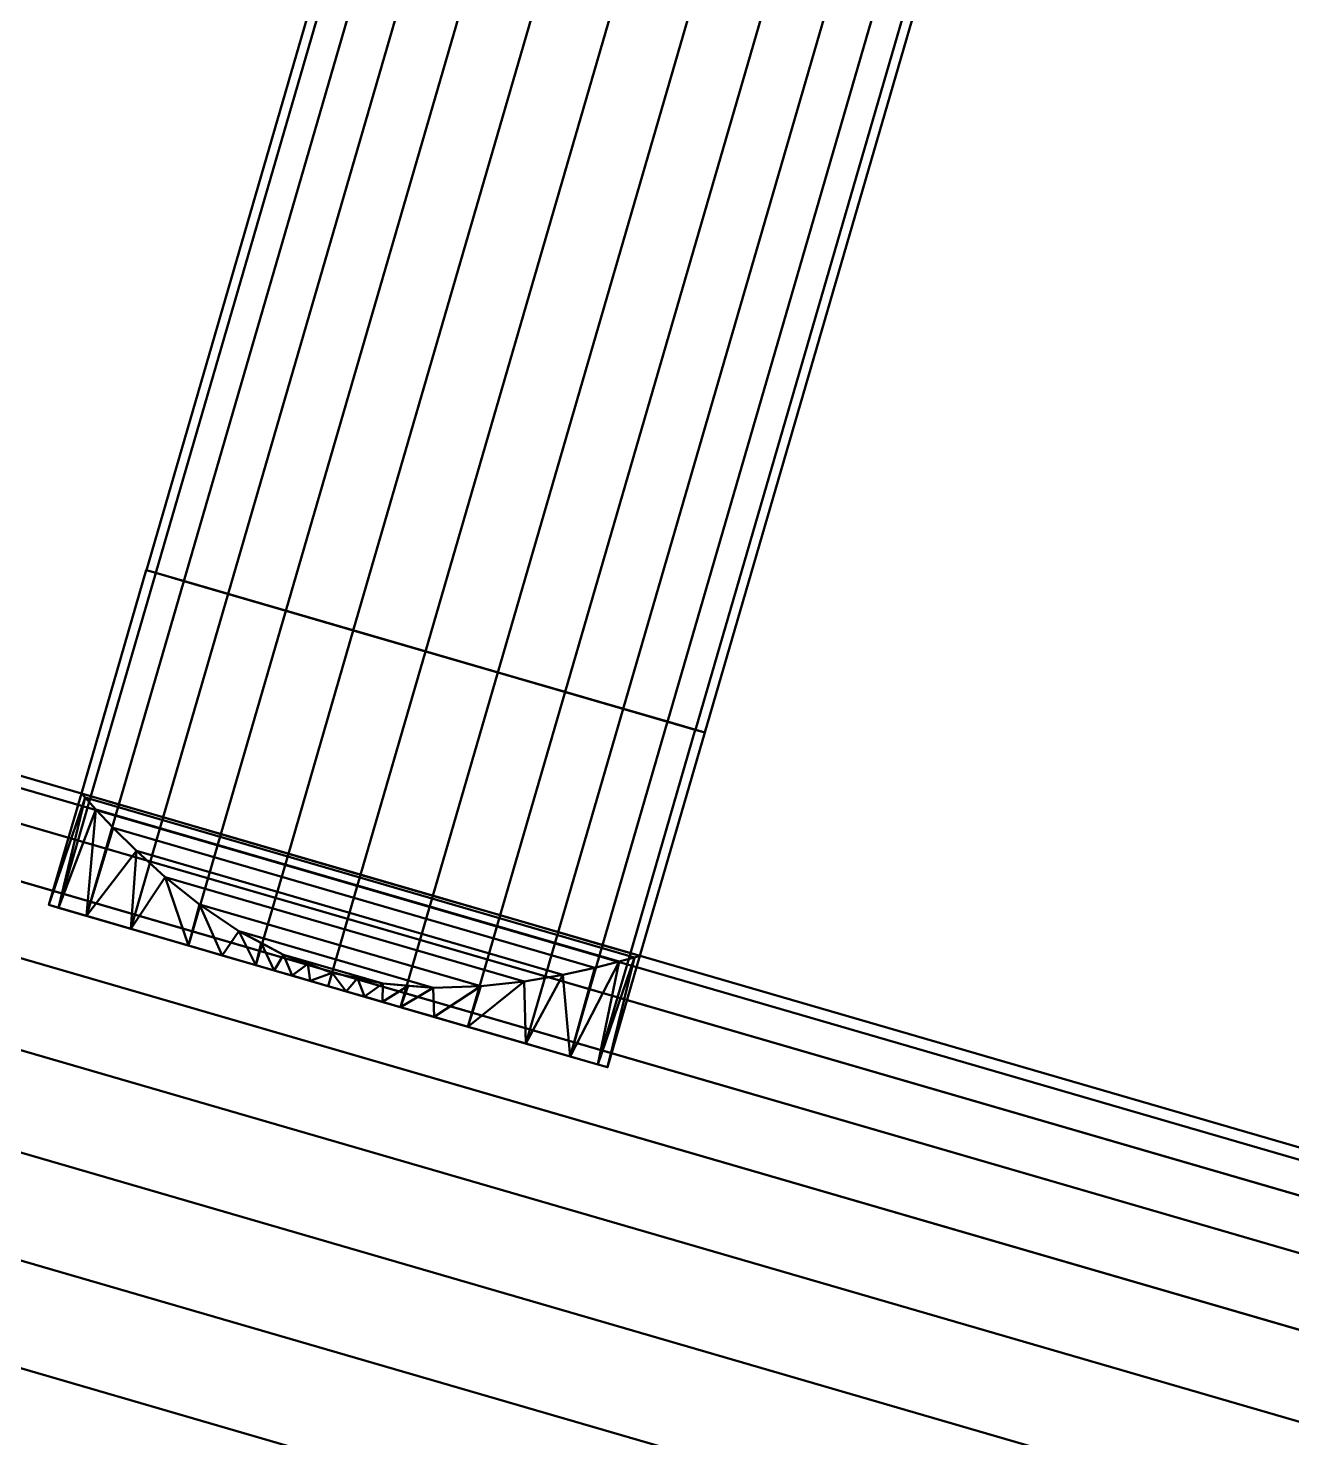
# Model space of a CAD drawing. Header units: inches. Extents: x -1654 to 1344, y -1538 to 36.
# Drawn here: x 17.6 to 39.33, y -384.41 to -360.17 of the extents above; entities that cross this region are included whole.
import ezdxf

# ---------------------------------------------------------------- set-up
doc = ezdxf.new("R2010")
doc.units = ezdxf.units.IN
doc.header["$MEASUREMENT"] = 0
doc.linetypes.add('Center', pattern=[1.25, 0.25, -0.1875, 0.625, -0.1875])
for name, color, linetype, lineweight in [('M-HVAC-DUCT', 1, 'Center', 30), ('M-HVAC-DUCT-RA', 1, 'Continuous', 50), ('M-HVAC-DUCT-SA', 1, 'Continuous', 50)]:
    doc.layers.add(name, color=color, linetype=linetype, lineweight=lineweight)

# ---------------------------------------------------------------- blocks, each defined once
blk = doc.blocks.new('Round Takeoff - Standard-1005609-_3D_')
at = {"layer": 'M-HVAC-DUCT', "color": 8, "linetype": 'Continuous', "lineweight": 50}
mesh = blk.add_polyface(dxfattribs=at)
corners = [(-1.995, 0, 5), (-1.995, 1.294, 4.83), (-1.995, 2.5, 4.33), (-1.995, 3.536, 3.536), (-1.995, 4.33, 2.5), (-1.995, 4.83, 1.294), (-1.995, 5), (-1.995, 4.83, -1.294), (-1.995, 4.33, -2.5), (-1.995, 3.536, -3.536), (-1.995, 2.5, -4.33), (-1.995, 1.294, -4.83), (-1.995, 0, -5), (-1.995, -1.294, -4.83), (-1.995, -2.5, -4.33), (-1.995, -3.536, -3.536), (-1.995, -4.33, -2.5), (-1.995, -4.83, -1.294), (-1.995, -5), (-1.995, -4.83, 1.294), (-1.995, -4.33, 2.5), (-1.995, -3.536, 3.536), (-1.995, -2.5, 4.33), (-1.995, -1.294, 4.83)]
mesh.append_faces([[corners[k] for k in face] for face in [(5, 10, 11, 4)]], dxfattribs={"vtx0": -1, "vtx2": -1, "color": 8})
mesh.append_faces([[corners[k] for k in face] for face in [(23, 2, 3, 11)]], dxfattribs={"vtx0": -1, "vtx2": -1, "vtx3": -1, "color": 8})
mesh.append_faces([[corners[k] for k in face] for face in [(5, 8, 9, 10), (11, 19, 20, 21), (11, 21, 22, 23)]], dxfattribs={"vtx0": -1, "vtx3": -1, "color": 8})
mesh.append_faces([[corners[k] for k in face] for face in [(12, 13, 11), (7, 8, 5, 6), (1, 2, 23, 0)]], dxfattribs={"vtx1": -1, "color": 8})
mesh.append_faces([[corners[k] for k in face] for face in [(14, 15, 18, 13), (3, 4, 11)]], dxfattribs={"vtx1": -1, "vtx2": -1, "color": 8})
mesh.append_faces([[corners[k] for k in face] for face in [(18, 19, 11, 13)]], dxfattribs={"vtx1": -1, "vtx2": -1, "vtx3": -1, "color": 8})
mesh.append_faces([[corners[k] for k in face] for face in [(16, 17, 18, 15)]], dxfattribs={"vtx2": -1, "color": 8})
mesh = blk.add_polyface(dxfattribs=at)
corners = [(-1.995, 5), (-1.995, 4.83, 1.294), (-1.995, 4.33, 2.5), (-1.995, 3.536, 3.536), (-1.995, 2.5, 4.33), (-1.995, 1.294, 4.83), (-1.995, 0, 5), (0, 0, 5), (0, 1.294, 4.83), (0, 2.5, 4.33), (0, 3.536, 3.536), (0, 4.33, 2.5), (0, 4.83, 1.294), (0, 5)]
mesh.append_faces([[corners[k] for k in face] for face in [(1, 12, 13, 0)]], dxfattribs={"vtx0": -1, "color": 8})
mesh.append_faces([[corners[k] for k in face] for face in [(5, 8, 9, 4), (10, 3, 4, 9), (2, 11, 12, 1), (11, 2, 3, 10)]], dxfattribs={"vtx0": -1, "vtx2": -1, "color": 8})
mesh.append_faces([[corners[k] for k in face] for face in [(6, 7, 8, 5)]], dxfattribs={"vtx2": -1, "color": 8})
mesh = blk.add_polyface(dxfattribs=at)
corners = [(-1.995, 0, -5), (-1.995, 1.294, -4.83), (-1.995, 2.5, -4.33), (-1.995, 3.536, -3.536), (-1.995, 4.33, -2.5), (-1.995, 4.83, -1.294), (-1.995, 5), (0, 5), (0, 4.83, -1.294), (0, 4.33, -2.5), (0, 3.536, -3.536), (0, 2.5, -4.33), (0, 1.294, -4.83), (0, 0, -5)]
mesh.append_faces([[corners[k] for k in face] for face in [(5, 8, 9, 4), (10, 3, 4, 9), (2, 11, 12, 1)]], dxfattribs={"vtx0": -1, "vtx2": -1, "color": 8})
mesh.append_faces([[corners[k] for k in face] for face in [(2, 3, 10, 11)]], dxfattribs={"vtx1": -1, "vtx3": -1, "color": 8})
mesh.append_faces([[corners[k] for k in face] for face in [(6, 7, 8, 5)]], dxfattribs={"vtx2": -1, "color": 8})
mesh.append_faces([[corners[k] for k in face] for face in [(12, 13, 0, 1)]], dxfattribs={"vtx3": -1, "color": 8})
mesh = blk.add_polyface(dxfattribs=at)
corners = [(4, 0, 5), (4, 1.294, 4.83), (4, 2.5, 4.33), (4, 3.536, 3.536), (4, 4.33, 2.5), (4, 4.83, 1.294), (4, 5), (0, 5), (0, 4.83, 1.294), (0, 4.33, 2.5), (0, 3.536, 3.536), (0, 2.5, 4.33), (0, 1.294, 4.83), (0, 0, 5)]
mesh.append_faces([[corners[k] for k in face] for face in [(0, 1, 12, 13)]], dxfattribs={"vtx1": -1, "color": 8})
mesh.append_faces([[corners[k] for k in face] for face in [(1, 2, 11, 12), (10, 11, 2, 3), (4, 5, 8, 9), (9, 10, 3, 4)]], dxfattribs={"vtx1": -1, "vtx3": -1, "color": 8})
mesh.append_faces([[corners[k] for k in face] for face in [(5, 6, 7, 8)]], dxfattribs={"vtx3": -1, "color": 8})
mesh = blk.add_polyface(dxfattribs=at)
corners = [(4, 5), (4, 4.83, -1.294), (4, 4.33, -2.5), (4, 3.536, -3.536), (4, 2.5, -4.33), (4, 1.294, -4.83), (4, 0, -5), (0, 0, -5), (0, 1.294, -4.83), (0, 2.5, -4.33), (0, 3.536, -3.536), (0, 4.33, -2.5), (0, 4.83, -1.294), (0, 5)]
mesh.append_faces([[corners[k] for k in face] for face in [(3, 10, 11, 2)]], dxfattribs={"vtx0": -1, "vtx2": -1, "color": 8})
mesh.append_faces([[corners[k] for k in face] for face in [(1, 2, 11, 12), (4, 5, 8, 9), (9, 10, 3, 4)]], dxfattribs={"vtx1": -1, "vtx3": -1, "color": 8})
mesh.append_faces([[corners[k] for k in face] for face in [(13, 0, 1, 12)]], dxfattribs={"vtx2": -1, "color": 8})
mesh.append_faces([[corners[k] for k in face] for face in [(5, 6, 7, 8)]], dxfattribs={"vtx3": -1, "color": 8})
mesh = blk.add_polyface(dxfattribs=at)
corners = [(4, 0, 5), (4, -1.294, 4.83), (4, -2.5, 4.33), (4, -3.536, 3.536), (4, -4.33, 2.5), (4, -4.83, 1.294), (4, -5), (4, -4.83, -1.294), (4, -4.33, -2.5), (4, -3.536, -3.536), (4, -2.5, -4.33), (4, -1.294, -4.83), (4, 0, -5), (4, 1.294, -4.83), (4, 2.5, -4.33), (4, 3.536, -3.536), (4, 4.33, -2.5), (4, 4.83, -1.294), (4, 5), (4, 4.83, 1.294), (4, 4.33, 2.5), (4, 3.536, 3.536), (4, 2.5, 4.33), (4, 1.294, 4.83)]
mesh.append_faces([[corners[k] for k in face] for face in [(12, 10, 11), (7, 5, 6), (0, 22, 23)]], dxfattribs={"vtx0": -1, "color": 8})
mesh.append_faces([[corners[k] for k in face] for face in [(12, 5, 9, 10), (0, 12, 19, 20)]], dxfattribs={"vtx0": -1, "vtx1": -1, "vtx3": -1, "color": 8})
mesh.append_faces([[corners[k] for k in face] for face in [(18, 12, 13, 14)]], dxfattribs={"vtx0": -1, "vtx3": -1, "color": 8})
mesh.append_faces([[corners[k] for k in face] for face in [(17, 18, 16)]], dxfattribs={"vtx1": -1, "color": 8})
mesh.append_faces([[corners[k] for k in face] for face in [(15, 16, 18, 14), (8, 9, 5, 7), (21, 22, 0, 20), (4, 5, 12, 3), (2, 3, 12, 1), (0, 1, 12), (18, 19, 12)]], dxfattribs={"vtx1": -1, "vtx2": -1, "color": 8})
mesh = blk.add_polyface(dxfattribs=at)
corners = [(-1.995, -5), (-1.995, -4.83, -1.294), (-1.995, -4.33, -2.5), (-1.995, -3.536, -3.536), (-1.995, -2.5, -4.33), (-1.995, -1.294, -4.83), (-1.995, 0, -5), (0, 0, -5), (0, -1.294, -4.83), (0, -2.5, -4.33), (0, -3.536, -3.536), (0, -4.33, -2.5), (0, -4.83, -1.294), (0, -5)]
mesh.append_faces([[corners[k] for k in face] for face in [(1, 12, 13, 0)]], dxfattribs={"vtx0": -1, "color": 8})
mesh.append_faces([[corners[k] for k in face] for face in [(5, 8, 9, 4), (10, 3, 4, 9), (2, 11, 12, 1), (11, 2, 3, 10)]], dxfattribs={"vtx0": -1, "vtx2": -1, "color": 8})
mesh.append_faces([[corners[k] for k in face] for face in [(6, 7, 8, 5)]], dxfattribs={"vtx2": -1, "color": 8})
mesh = blk.add_polyface(dxfattribs=at)
corners = [(-1.995, 0, 5), (-1.995, -1.294, 4.83), (-1.995, -2.5, 4.33), (-1.995, -3.536, 3.536), (-1.995, -4.33, 2.5), (-1.995, -4.83, 1.294), (-1.995, -5), (0, -5), (0, -4.83, 1.294), (0, -4.33, 2.5), (0, -3.536, 3.536), (0, -2.5, 4.33), (0, -1.294, 4.83), (0, 0, 5)]
mesh.append_faces([[corners[k] for k in face] for face in [(1, 12, 13, 0)]], dxfattribs={"vtx0": -1, "color": 8})
mesh.append_faces([[corners[k] for k in face] for face in [(5, 8, 9, 4), (10, 3, 4, 9), (2, 11, 12, 1), (11, 2, 3, 10)]], dxfattribs={"vtx0": -1, "vtx2": -1, "color": 8})
mesh.append_faces([[corners[k] for k in face] for face in [(6, 7, 8, 5)]], dxfattribs={"vtx2": -1, "color": 8})
mesh = blk.add_polyface(dxfattribs=at)
corners = [(4, 0, -5), (4, -1.294, -4.83), (4, -2.5, -4.33), (4, -3.536, -3.536), (4, -4.33, -2.5), (4, -4.83, -1.294), (4, -5), (0, -5), (0, -4.83, -1.294), (0, -4.33, -2.5), (0, -3.536, -3.536), (0, -2.5, -4.33), (0, -1.294, -4.83), (0, 0, -5)]
mesh.append_faces([[corners[k] for k in face] for face in [(1, 2, 11, 12), (10, 11, 2, 3), (4, 5, 8, 9), (9, 10, 3, 4)]], dxfattribs={"vtx1": -1, "vtx3": -1, "color": 8})
mesh.append_faces([[corners[k] for k in face] for face in [(13, 0, 1, 12)]], dxfattribs={"vtx2": -1, "color": 8})
mesh.append_faces([[corners[k] for k in face] for face in [(5, 6, 7, 8)]], dxfattribs={"vtx3": -1, "color": 8})
mesh = blk.add_polyface(dxfattribs=at)
corners = [(4, -5), (4, -4.83, 1.294), (4, -4.33, 2.5), (4, -3.536, 3.536), (4, -2.5, 4.33), (4, -1.294, 4.83), (4, 0, 5), (0, 0, 5), (0, -1.294, 4.83), (0, -2.5, 4.33), (0, -3.536, 3.536), (0, -4.33, 2.5), (0, -4.83, 1.294), (0, -5)]
mesh.append_faces([[corners[k] for k in face] for face in [(0, 1, 12, 13)]], dxfattribs={"vtx1": -1, "color": 8})
mesh.append_faces([[corners[k] for k in face] for face in [(1, 2, 11, 12), (10, 11, 2, 3), (4, 5, 8, 9), (9, 10, 3, 4)]], dxfattribs={"vtx1": -1, "vtx3": -1, "color": 8})
mesh.append_faces([[corners[k] for k in face] for face in [(5, 6, 7, 8)]], dxfattribs={"vtx3": -1, "color": 8})

msp = doc.modelspace()

# ---------------------------------------------------------------- linework, layer by layer
at = {"layer": 'M-HVAC-DUCT'}
for p, q in [((24.437, -370.884, 1314), (32.455, -343.302, 1314)), ((24.437, -370.884, 1314), (32.455, -343.302, 1314)), ((23.32, -374.725, 1314), (24.437, -370.884, 1314)), ((23.32, -374.725, 1314), (22.763, -376.641, 1314)), ((5.873, -377.984, 1314), (264.255, -453.099, 1314)), ((5.873, -377.984, 1314), (264.255, -453.099, 1314))]:
    msp.add_line(p, q, dxfattribs=at)

# ---------------------------------------------------------------- block references
at = {"layer": 'M-HVAC-DUCT-RA', "color": 8, "extrusion": (0, 0, -1), "rotation": 106.2098687159166}
msp.add_blockref('Round Takeoff - Standard-1005609-_3D_', (-23.32, -374.725, -1314), dxfattribs=at)

# ---------------------------------------------------------------- meshes
at = {"layer": 'M-HVAC-DUCT-RA', "color": 8}
mesh = msp.add_polyface(dxfattribs=at)
corners = [(19.636, -369.488, 1314), (19.799, -369.536, 1315.294), (20.279, -369.675, 1316.5), (21.042, -369.897, 1317.536), (22.036, -370.186, 1318.33), (23.194, -370.523, 1318.83), (24.437, -370.884, 1319), (32.455, -343.302, 1319), (31.213, -342.941, 1318.83), (30.055, -342.605, 1318.33), (29.06, -342.316, 1317.536), (28.297, -342.094, 1316.5), (27.818, -341.954, 1315.294), (27.654, -341.907, 1314)]
mesh.append_faces([[corners[k] for k in face] for face in [(7, 8, 5, 6)]], dxfattribs={"vtx1": -1, "color": 8})
mesh.append_faces([[corners[k] for k in face] for face in [(8, 9, 4, 5), (3, 4, 9, 10), (11, 12, 1, 2), (2, 3, 10, 11)]], dxfattribs={"vtx1": -1, "vtx3": -1, "color": 8})
mesh.append_faces([[corners[k] for k in face] for face in [(12, 13, 0, 1)]], dxfattribs={"vtx3": -1, "color": 8})
mesh = msp.add_polyface(dxfattribs=at)
corners = [(24.437, -370.884, 1309), (23.194, -370.523, 1309.17), (22.036, -370.186, 1309.67), (21.042, -369.897, 1310.464), (20.279, -369.675, 1311.5), (19.799, -369.536, 1312.706), (19.636, -369.488, 1314), (27.654, -341.907, 1314), (27.818, -341.954, 1312.706), (28.297, -342.094, 1311.5), (29.06, -342.316, 1310.464), (30.055, -342.605, 1309.67), (31.213, -342.941, 1309.17), (32.455, -343.302, 1309)]
mesh.append_faces([[corners[k] for k in face] for face in [(7, 8, 5, 6)]], dxfattribs={"vtx1": -1, "color": 8})
mesh.append_faces([[corners[k] for k in face] for face in [(8, 9, 4, 5), (3, 4, 9, 10), (11, 12, 1, 2), (2, 3, 10, 11)]], dxfattribs={"vtx1": -1, "vtx3": -1, "color": 8})
mesh.append_faces([[corners[k] for k in face] for face in [(12, 13, 0, 1)]], dxfattribs={"vtx3": -1, "color": 8})
mesh = msp.add_polyface(dxfattribs=at)
corners = [(24.437, -370.884, 1319), (25.68, -371.245, 1318.83), (26.838, -371.582, 1318.33), (27.832, -371.871, 1317.536), (28.595, -372.093, 1316.5), (29.075, -372.232, 1315.294), (29.238, -372.28, 1314), (37.256, -344.698, 1314), (37.093, -344.651, 1315.294), (36.613, -344.511, 1316.5), (35.85, -344.289, 1317.536), (34.856, -344, 1318.33), (33.698, -343.664, 1318.83), (32.455, -343.302, 1319)]
mesh.append_faces([[corners[k] for k in face] for face in [(8, 9, 4, 5), (3, 4, 9, 10), (11, 12, 1, 2), (2, 3, 10, 11)]], dxfattribs={"vtx1": -1, "vtx3": -1, "color": 8})
mesh.append_faces([[corners[k] for k in face] for face in [(6, 7, 8, 5)]], dxfattribs={"vtx2": -1, "color": 8})
mesh.append_faces([[corners[k] for k in face] for face in [(12, 13, 0, 1)]], dxfattribs={"vtx3": -1, "color": 8})
mesh = msp.add_polyface(dxfattribs=at)
corners = [(29.238, -372.28, 1314), (29.075, -372.232, 1312.706), (28.595, -372.093, 1311.5), (27.832, -371.871, 1310.464), (26.838, -371.582, 1309.67), (25.68, -371.245, 1309.17), (24.437, -370.884, 1309), (32.455, -343.302, 1309), (33.698, -343.664, 1309.17), (34.856, -344, 1309.67), (35.85, -344.289, 1310.464), (36.613, -344.511, 1311.5), (37.093, -344.651, 1312.706), (37.256, -344.698, 1314)]
mesh.append_faces([[corners[k] for k in face] for face in [(7, 8, 5, 6)]], dxfattribs={"vtx1": -1, "color": 8})
mesh.append_faces([[corners[k] for k in face] for face in [(8, 9, 4, 5), (3, 4, 9, 10), (11, 12, 1, 2), (2, 3, 10, 11)]], dxfattribs={"vtx1": -1, "vtx3": -1, "color": 8})
mesh.append_faces([[corners[k] for k in face] for face in [(12, 13, 0, 1)]], dxfattribs={"vtx3": -1, "color": 8})
mesh = msp.add_polyface(dxfattribs=at)
corners = [(29.238, -372.28, 1314), (29.075, -372.232, 1315.294), (28.595, -372.093, 1316.5), (27.832, -371.871, 1317.536), (26.838, -371.582, 1318.33), (25.68, -371.245, 1318.83), (24.437, -370.884, 1319), (23.194, -370.523, 1318.83), (22.036, -370.186, 1318.33), (21.042, -369.897, 1317.536), (20.279, -369.675, 1316.5), (19.799, -369.536, 1315.294), (19.636, -369.488, 1314), (19.799, -369.536, 1312.706), (20.279, -369.675, 1311.5), (21.042, -369.897, 1310.464), (22.036, -370.186, 1309.67), (23.194, -370.523, 1309.17), (24.437, -370.884, 1309), (25.68, -371.245, 1309.17), (26.838, -371.582, 1309.67), (27.832, -371.871, 1310.464), (28.595, -372.093, 1311.5), (29.075, -372.232, 1312.706)]
mesh.append_faces([[corners[k] for k in face] for face in [(8, 3, 7)]], dxfattribs={"vtx0": -1, "vtx1": -1, "color": 8})
mesh.append_faces([[corners[k] for k in face] for face in [(15, 21, 3, 10)]], dxfattribs={"vtx0": -1, "vtx1": -1, "vtx2": -1, "vtx3": -1, "color": 8})
mesh.append_faces([[corners[k] for k in face] for face in [(12, 13, 11), (6, 7, 5)]], dxfattribs={"vtx1": -1, "color": 8})
mesh.append_faces([[corners[k] for k in face] for face in [(10, 11, 15)]], dxfattribs={"vtx1": -1, "vtx2": -1, "color": 8})
mesh.append_faces([[corners[k] for k in face] for face in [(17, 18, 19), (23, 0, 1)]], dxfattribs={"vtx2": -1, "color": 8})
mesh.append_faces([[corners[k] for k in face] for face in [(15, 16, 17, 21), (13, 14, 15, 11), (19, 20, 21, 17), (21, 22, 23, 1), (8, 9, 10, 3), (1, 2, 3, 21), (3, 4, 5, 7)]], dxfattribs={"vtx2": -1, "vtx3": -1, "color": 8})
mesh = msp.add_polyface(dxfattribs=at)
corners = [(8.106, -370.302, 1314), (8.05, -370.495, 1315.78), (7.885, -371.063, 1317.471), (7.619, -371.978, 1318.988), (7.266, -373.194, 1320.255), (6.842, -374.651, 1321.208), (6.37, -376.275, 1321.799), (5.873, -377.984, 1322), (264.255, -453.099, 1322), (264.752, -451.39, 1321.799), (265.224, -449.766, 1321.208), (265.648, -448.31, 1320.255), (266.001, -447.093, 1318.988), (266.267, -446.178, 1317.471), (266.433, -445.61, 1315.78), (266.489, -445.417, 1314)]
mesh.append_faces([[corners[k] for k in face] for face in [(8, 9, 6, 7)]], dxfattribs={"vtx1": -1, "color": 8})
mesh.append_faces([[corners[k] for k in face] for face in [(9, 10, 5, 6), (10, 11, 4, 5), (3, 4, 11, 12), (12, 13, 2, 3), (13, 14, 1, 2)]], dxfattribs={"vtx1": -1, "vtx3": -1, "color": 8})
mesh.append_faces([[corners[k] for k in face] for face in [(14, 15, 0, 1)]], dxfattribs={"vtx3": -1, "color": 8})
mesh = msp.add_polyface(dxfattribs=at)
corners = [(5.873, -377.984, 1306), (6.37, -376.275, 1306.201), (6.842, -374.651, 1306.792), (7.266, -373.194, 1307.745), (7.619, -371.978, 1309.012), (7.885, -371.063, 1310.529), (8.05, -370.495, 1312.22), (8.106, -370.302, 1314), (266.489, -445.417, 1314), (266.433, -445.61, 1312.22), (266.267, -446.178, 1310.529), (266.001, -447.093, 1309.012), (265.648, -448.31, 1307.745), (265.224, -449.766, 1306.792), (264.752, -451.39, 1306.201), (264.255, -453.099, 1306)]
mesh.append_faces([[corners[k] for k in face] for face in [(8, 9, 6, 7)]], dxfattribs={"vtx1": -1, "color": 8})
mesh.append_faces([[corners[k] for k in face] for face in [(9, 10, 5, 6), (10, 11, 4, 5), (3, 4, 11, 12), (12, 13, 2, 3), (13, 14, 1, 2)]], dxfattribs={"vtx1": -1, "vtx3": -1, "color": 8})
mesh.append_faces([[corners[k] for k in face] for face in [(14, 15, 0, 1)]], dxfattribs={"vtx3": -1, "color": 8})
mesh = msp.add_polyface(dxfattribs=at)
corners = [(17.962, -375.245, 1314), (18.126, -375.292, 1315.294), (18.605, -375.432, 1316.5), (19.368, -375.654, 1317.536), (20.363, -375.943, 1318.33), (21.521, -376.279, 1318.83), (22.763, -376.641, 1319), (22.83, -376.41, 1319), (21.992, -376.101, 1318.92), (21.226, -375.696, 1318.687), (20.548, -375.237, 1318.319), (19.961, -374.765, 1317.83), (19.466, -374.314, 1317.232), (19.066, -373.917, 1316.533), (18.768, -373.602, 1315.747), (18.582, -373.399, 1314.892), (18.519, -373.329, 1314), (20.942, -376.111, 1318.58), (22.142, -376.46, 1318.915), (21.609, -375.898, 1318.804), (21.831, -376.37, 1318.872), (22.411, -376.255, 1318.96), (22.453, -376.55, 1318.957)]
mesh.append_faces([[corners[k] for k in face] for face in [(7, 22, 6)]], dxfattribs={"vtx0": -1, "color": 8})
mesh.append_faces([[corners[k] for k in face] for face in [(20, 19, 5), (10, 17, 9), (8, 18, 21), (19, 20, 8), (3, 12, 2), (12, 3, 11), (13, 2, 12)]], dxfattribs={"vtx0": -1, "vtx1": -1, "color": 8})
mesh.append_faces([[corners[k] for k in face] for face in [(8, 20, 18), (10, 4, 17), (22, 7, 21), (9, 17, 5), (21, 18, 22), (11, 3, 4), (2, 13, 14), (14, 1, 2), (15, 0, 1)]], dxfattribs={"vtx0": -1, "vtx2": -1, "color": 8})
mesh.append_faces([[corners[k] for k in face] for face in [(16, 0, 15)]], dxfattribs={"vtx1": -1, "color": 8})
mesh.append_faces([[corners[k] for k in face] for face in [(19, 9, 5), (10, 11, 4), (14, 15, 1)]], dxfattribs={"vtx1": -1, "vtx2": -1, "color": 8})
mesh = msp.add_polyface(dxfattribs=at)
corners = [(22.763, -376.641, 1309), (21.521, -376.279, 1309.17), (20.363, -375.943, 1309.67), (19.368, -375.654, 1310.464), (18.605, -375.432, 1311.5), (18.126, -375.292, 1312.706), (17.962, -375.245, 1314), (18.519, -373.329, 1314), (18.582, -373.399, 1313.108), (18.768, -373.602, 1312.253), (19.066, -373.917, 1311.467), (19.466, -374.314, 1310.768), (19.961, -374.765, 1310.17), (20.548, -375.237, 1309.681), (21.226, -375.696, 1309.313), (21.992, -376.101, 1309.08), (22.83, -376.41, 1309), (22.142, -376.46, 1309.085), (20.942, -376.111, 1309.42), (21.609, -375.898, 1309.196), (21.831, -376.37, 1309.128), (22.411, -376.255, 1309.04), (22.453, -376.55, 1309.043)]
mesh.append_faces([[corners[k] for k in face] for face in [(22, 16, 0)]], dxfattribs={"vtx0": -1, "color": 8})
mesh.append_faces([[corners[k] for k in face] for face in [(6, 8, 5), (4, 11, 3), (11, 4, 10), (16, 22, 21), (15, 20, 19), (14, 18, 13), (3, 12, 2), (2, 13, 18), (12, 3, 11)]], dxfattribs={"vtx0": -1, "vtx1": -1, "color": 8})
mesh.append_faces([[corners[k] for k in face] for face in [(5, 8, 9), (4, 9, 10), (17, 15, 21), (14, 1, 18), (1, 14, 19), (21, 22, 17), (15, 17, 20)]], dxfattribs={"vtx0": -1, "vtx2": -1, "color": 8})
mesh.append_faces([[corners[k] for k in face] for face in [(4, 5, 9), (12, 13, 2), (20, 1, 19)]], dxfattribs={"vtx1": -1, "vtx2": -1, "color": 8})
mesh.append_faces([[corners[k] for k in face] for face in [(6, 7, 8)]], dxfattribs={"vtx2": -1, "color": 8})
mesh = msp.add_polyface(dxfattribs=at)
corners = [(28.122, -376.121, 1314), (18.519, -373.329, 1314), (18.582, -373.399, 1314.892), (18.768, -373.602, 1315.747), (19.066, -373.917, 1316.533), (19.466, -374.314, 1317.232), (19.961, -374.765, 1317.83), (20.548, -375.237, 1318.319), (21.226, -375.696, 1318.687), (21.992, -376.101, 1318.92), (22.83, -376.41, 1319), (23.704, -376.598, 1318.92), (24.568, -376.667, 1318.687), (25.386, -376.644, 1318.319), (26.134, -376.56, 1317.83), (26.794, -376.445, 1317.232), (27.345, -376.324, 1316.533), (27.765, -376.218, 1315.747), (28.031, -376.146, 1314.892)]
mesh.append_faces([[corners[k] for k in face] for face in [(10, 11, 9)]], dxfattribs={"vtx1": -1, "color": 8})
mesh.append_faces([[corners[k] for k in face] for face in [(11, 12, 8, 9), (12, 13, 7, 8), (13, 14, 6, 7), (5, 6, 14, 15), (15, 16, 4, 5), (17, 18, 2, 3), (16, 17, 3, 4)]], dxfattribs={"vtx1": -1, "vtx3": -1, "color": 8})
mesh.append_faces([[corners[k] for k in face] for face in [(18, 0, 1, 2)]], dxfattribs={"vtx3": -1, "color": 8})
mesh = msp.add_polyface(dxfattribs=at)
corners = [(18.519, -373.329, 1314), (28.122, -376.121, 1314), (28.031, -376.146, 1313.108), (27.765, -376.218, 1312.253), (27.345, -376.324, 1311.467), (26.794, -376.445, 1310.768), (26.134, -376.56, 1310.17), (25.386, -376.644, 1309.681), (24.568, -376.667, 1309.313), (23.704, -376.598, 1309.08), (22.83, -376.41, 1309), (21.992, -376.101, 1309.08), (21.226, -375.696, 1309.313), (20.548, -375.237, 1309.681), (19.961, -374.765, 1310.17), (19.466, -374.314, 1310.768), (19.066, -373.917, 1311.467), (18.768, -373.602, 1312.253), (18.582, -373.399, 1313.108)]
mesh.append_faces([[corners[k] for k in face] for face in [(11, 9, 10)]], dxfattribs={"vtx0": -1, "color": 8})
mesh.append_faces([[corners[k] for k in face] for face in [(1, 2, 18, 0)]], dxfattribs={"vtx1": -1, "color": 8})
mesh.append_faces([[corners[k] for k in face] for face in [(2, 3, 17, 18), (3, 4, 16, 17), (15, 16, 4, 5), (5, 6, 14, 15), (7, 8, 12, 13), (6, 7, 13, 14), (8, 9, 11, 12)]], dxfattribs={"vtx1": -1, "vtx3": -1, "color": 8})
mesh = msp.add_polyface(dxfattribs=at)
corners = [(22.763, -376.641, 1309), (24.006, -377.002, 1309.17), (25.164, -377.339, 1309.67), (26.158, -377.628, 1310.464), (26.921, -377.849, 1311.5), (27.401, -377.989, 1312.706), (27.565, -378.036, 1314), (27.401, -377.989, 1315.294), (26.921, -377.849, 1316.5), (26.158, -377.628, 1317.536), (25.164, -377.339, 1318.33), (24.006, -377.002, 1318.83), (22.763, -376.641, 1319), (21.521, -376.279, 1318.83), (20.363, -375.943, 1318.33), (19.368, -375.654, 1317.536), (18.605, -375.432, 1316.5), (18.126, -375.292, 1315.294), (17.962, -375.245, 1314), (18.126, -375.292, 1312.706), (18.605, -375.432, 1311.5), (19.368, -375.654, 1310.464), (20.363, -375.943, 1309.67), (21.521, -376.279, 1309.17)]
mesh.append_faces([[corners[k] for k in face] for face in [(5, 10, 11, 4)]], dxfattribs={"vtx0": -1, "vtx2": -1, "color": 8})
mesh.append_faces([[corners[k] for k in face] for face in [(23, 2, 3, 11)]], dxfattribs={"vtx0": -1, "vtx2": -1, "vtx3": -1, "color": 8})
mesh.append_faces([[corners[k] for k in face] for face in [(5, 8, 9, 10), (11, 19, 20, 21), (11, 21, 22, 23)]], dxfattribs={"vtx0": -1, "vtx3": -1, "color": 8})
mesh.append_faces([[corners[k] for k in face] for face in [(12, 13, 11), (7, 8, 5, 6), (1, 2, 23, 0)]], dxfattribs={"vtx1": -1, "color": 8})
mesh.append_faces([[corners[k] for k in face] for face in [(14, 15, 18, 13), (3, 4, 11)]], dxfattribs={"vtx1": -1, "vtx2": -1, "color": 8})
mesh.append_faces([[corners[k] for k in face] for face in [(18, 19, 11, 13)]], dxfattribs={"vtx1": -1, "vtx2": -1, "vtx3": -1, "color": 8})
mesh.append_faces([[corners[k] for k in face] for face in [(16, 17, 18, 15)]], dxfattribs={"vtx2": -1, "color": 8})
mesh = msp.add_polyface(dxfattribs=at)
corners = [(27.565, -378.036, 1314), (27.401, -377.989, 1312.706), (26.921, -377.849, 1311.5), (26.158, -377.628, 1310.464), (25.164, -377.339, 1309.67), (24.006, -377.002, 1309.17), (22.763, -376.641, 1309), (22.83, -376.41, 1309), (23.704, -376.598, 1309.08), (24.568, -376.667, 1309.313), (25.386, -376.644, 1309.681), (26.134, -376.56, 1310.17), (26.794, -376.445, 1310.768), (27.345, -376.324, 1311.467), (27.765, -376.218, 1312.253), (28.031, -376.146, 1313.108), (28.122, -376.121, 1314), (24.585, -377.17, 1309.42), (23.385, -376.821, 1309.085), (24.136, -376.633, 1309.196), (23.695, -376.912, 1309.128), (23.267, -376.504, 1309.04), (23.074, -376.731, 1309.043)]
mesh.append_faces([[corners[k] for k in face] for face in [(7, 22, 6)]], dxfattribs={"vtx0": -1, "color": 8})
mesh.append_faces([[corners[k] for k in face] for face in [(20, 19, 5), (10, 17, 9), (8, 18, 21), (19, 20, 8), (3, 12, 2), (12, 3, 11), (13, 2, 12)]], dxfattribs={"vtx0": -1, "vtx1": -1, "color": 8})
mesh.append_faces([[corners[k] for k in face] for face in [(8, 20, 18), (10, 4, 17), (22, 7, 21), (9, 17, 5), (21, 18, 22), (11, 3, 4), (2, 13, 14), (14, 1, 2), (15, 0, 1)]], dxfattribs={"vtx0": -1, "vtx2": -1, "color": 8})
mesh.append_faces([[corners[k] for k in face] for face in [(16, 0, 15)]], dxfattribs={"vtx1": -1, "color": 8})
mesh.append_faces([[corners[k] for k in face] for face in [(19, 9, 5), (10, 11, 4), (14, 15, 1)]], dxfattribs={"vtx1": -1, "vtx2": -1, "color": 8})
mesh = msp.add_polyface(dxfattribs=at)
corners = [(22.763, -376.641, 1319), (24.006, -377.002, 1318.83), (25.164, -377.339, 1318.33), (26.158, -377.628, 1317.536), (26.921, -377.849, 1316.5), (27.401, -377.989, 1315.294), (27.565, -378.036, 1314), (28.122, -376.121, 1314), (28.031, -376.146, 1314.892), (27.765, -376.218, 1315.747), (27.345, -376.324, 1316.533), (26.794, -376.445, 1317.232), (26.134, -376.56, 1317.83), (25.386, -376.644, 1318.319), (24.568, -376.667, 1318.687), (23.704, -376.598, 1318.92), (22.83, -376.41, 1319), (23.385, -376.821, 1318.915), (24.585, -377.17, 1318.58), (24.136, -376.633, 1318.804), (23.695, -376.912, 1318.872), (23.267, -376.504, 1318.96), (23.074, -376.731, 1318.957)]
mesh.append_faces([[corners[k] for k in face] for face in [(22, 16, 0)]], dxfattribs={"vtx0": -1, "color": 8})
mesh.append_faces([[corners[k] for k in face] for face in [(6, 8, 5), (4, 11, 3), (11, 4, 10), (15, 20, 19), (16, 22, 21), (14, 18, 13), (3, 12, 2), (2, 13, 18), (12, 3, 11)]], dxfattribs={"vtx0": -1, "vtx1": -1, "color": 8})
mesh.append_faces([[corners[k] for k in face] for face in [(5, 8, 9), (4, 9, 10), (15, 17, 20), (14, 1, 18), (1, 14, 19), (21, 22, 17), (17, 15, 21)]], dxfattribs={"vtx0": -1, "vtx2": -1, "color": 8})
mesh.append_faces([[corners[k] for k in face] for face in [(4, 5, 9), (12, 13, 2), (20, 1, 19)]], dxfattribs={"vtx1": -1, "vtx2": -1, "color": 8})
mesh.append_faces([[corners[k] for k in face] for face in [(6, 7, 8)]], dxfattribs={"vtx2": -1, "color": 8})
mesh = msp.add_polyface(dxfattribs=at)
corners = [(5.873, -377.984, 1322), (5.376, -379.693, 1321.799), (4.904, -381.317, 1321.208), (4.481, -382.774, 1320.255), (4.127, -383.99, 1318.988), (3.861, -384.905, 1317.471), (3.696, -385.473, 1315.78), (3.64, -385.666, 1314), (262.022, -460.781, 1314), (262.078, -460.589, 1315.78), (262.243, -460.02, 1317.471), (262.509, -459.105, 1318.988), (262.863, -457.889, 1320.255), (263.286, -456.432, 1321.208), (263.758, -454.809, 1321.799), (264.255, -453.099, 1322)]
mesh.append_faces([[corners[k] for k in face] for face in [(9, 10, 5, 6), (10, 11, 4, 5), (3, 4, 11, 12), (12, 13, 2, 3), (13, 14, 1, 2)]], dxfattribs={"vtx1": -1, "vtx3": -1, "color": 8})
mesh.append_faces([[corners[k] for k in face] for face in [(7, 8, 9, 6)]], dxfattribs={"vtx2": -1, "color": 8})
mesh.append_faces([[corners[k] for k in face] for face in [(14, 15, 0, 1)]], dxfattribs={"vtx3": -1, "color": 8})
mesh = msp.add_polyface(dxfattribs=at)
corners = [(3.64, -385.666, 1314), (3.696, -385.473, 1312.22), (3.861, -384.905, 1310.529), (4.127, -383.99, 1309.012), (4.481, -382.774, 1307.745), (4.904, -381.317, 1306.792), (5.376, -379.693, 1306.201), (5.873, -377.984, 1306), (264.255, -453.099, 1306), (263.758, -454.809, 1306.201), (263.286, -456.432, 1306.792), (262.863, -457.889, 1307.745), (262.509, -459.105, 1309.012), (262.243, -460.02, 1310.529), (262.078, -460.589, 1312.22), (262.022, -460.781, 1314)]
mesh.append_faces([[corners[k] for k in face] for face in [(8, 9, 6, 7)]], dxfattribs={"vtx1": -1, "color": 8})
mesh.append_faces([[corners[k] for k in face] for face in [(9, 10, 5, 6), (10, 11, 4, 5), (3, 4, 11, 12), (12, 13, 2, 3), (13, 14, 1, 2)]], dxfattribs={"vtx1": -1, "vtx3": -1, "color": 8})
mesh.append_faces([[corners[k] for k in face] for face in [(14, 15, 0, 1)]], dxfattribs={"vtx3": -1, "color": 8})
at = {"layer": 'M-HVAC-DUCT-SA', "color": 8}
mesh = msp.add_polyface(dxfattribs=at)
corners = [(217.678, -463.725, 1340), (218.175, -462.016, 1339.799), (218.647, -460.392, 1339.208), (219.07, -458.936, 1338.255), (219.424, -457.719, 1336.988), (219.69, -456.804, 1335.471), (219.855, -456.236, 1333.78), (219.911, -456.043, 1332), (-798.8, -159.89, 1332), (-798.856, -160.083, 1333.78), (-799.021, -160.651, 1335.471), (-799.287, -161.566, 1336.988), (-799.641, -162.783, 1338.255), (-800.065, -164.239, 1339.208), (-800.537, -165.863, 1339.799), (-801.034, -167.572, 1340)]
mesh.append_faces([[corners[k] for k in face] for face in [(9, 10, 5, 6), (10, 11, 4, 5), (3, 4, 11, 12), (12, 13, 2, 3), (13, 14, 1, 2)]], dxfattribs={"vtx1": -1, "vtx3": -1, "color": 8})
mesh.append_faces([[corners[k] for k in face] for face in [(7, 8, 9, 6)]], dxfattribs={"vtx2": -1, "color": 8})
mesh.append_faces([[corners[k] for k in face] for face in [(14, 15, 0, 1)]], dxfattribs={"vtx3": -1, "color": 8})
mesh = msp.add_polyface(dxfattribs=at)
corners = [(219.911, -456.043, 1332), (219.855, -456.236, 1330.22), (219.69, -456.804, 1328.529), (219.424, -457.719, 1327.012), (219.07, -458.936, 1325.745), (218.647, -460.392, 1324.792), (218.175, -462.016, 1324.201), (217.678, -463.725, 1324), (-801.034, -167.572, 1324), (-800.537, -165.863, 1324.201), (-800.065, -164.239, 1324.792), (-799.641, -162.783, 1325.745), (-799.287, -161.566, 1327.012), (-799.021, -160.651, 1328.529), (-798.856, -160.083, 1330.22), (-798.8, -159.89, 1332)]
mesh.append_faces([[corners[k] for k in face] for face in [(8, 9, 6, 7)]], dxfattribs={"vtx1": -1, "color": 8})
mesh.append_faces([[corners[k] for k in face] for face in [(9, 10, 5, 6), (10, 11, 4, 5), (3, 4, 11, 12), (12, 13, 2, 3), (13, 14, 1, 2)]], dxfattribs={"vtx1": -1, "vtx3": -1, "color": 8})
mesh.append_faces([[corners[k] for k in face] for face in [(14, 15, 0, 1)]], dxfattribs={"vtx3": -1, "color": 8})
mesh = msp.add_polyface(dxfattribs=at)
corners = [(215.444, -471.407, 1332), (215.5, -471.215, 1333.78), (215.666, -470.647, 1335.471), (215.932, -469.731, 1336.988), (216.285, -468.515, 1338.255), (216.709, -467.059, 1339.208), (217.181, -465.435, 1339.799), (217.678, -463.725, 1340), (-801.034, -167.572, 1340), (-801.53, -169.282, 1339.799), (-802.002, -170.905, 1339.208), (-802.426, -172.362, 1338.255), (-802.78, -173.578, 1336.988), (-803.046, -174.493, 1335.471), (-803.211, -175.062, 1333.78), (-803.267, -175.254, 1332)]
mesh.append_faces([[corners[k] for k in face] for face in [(8, 9, 6, 7)]], dxfattribs={"vtx1": -1, "color": 8})
mesh.append_faces([[corners[k] for k in face] for face in [(9, 10, 5, 6), (10, 11, 4, 5), (3, 4, 11, 12), (12, 13, 2, 3), (13, 14, 1, 2)]], dxfattribs={"vtx1": -1, "vtx3": -1, "color": 8})
mesh.append_faces([[corners[k] for k in face] for face in [(14, 15, 0, 1)]], dxfattribs={"vtx3": -1, "color": 8})
mesh = msp.add_polyface(dxfattribs=at)
corners = [(217.678, -463.725, 1324), (217.181, -465.435, 1324.201), (216.709, -467.059, 1324.792), (216.285, -468.515, 1325.745), (215.932, -469.731, 1327.012), (215.666, -470.647, 1328.529), (215.5, -471.215, 1330.22), (215.444, -471.407, 1332), (-803.267, -175.254, 1332), (-803.211, -175.062, 1330.22), (-803.046, -174.493, 1328.529), (-802.78, -173.578, 1327.012), (-802.426, -172.362, 1325.745), (-802.002, -170.905, 1324.792), (-801.53, -169.282, 1324.201), (-801.034, -167.572, 1324)]
mesh.append_faces([[corners[k] for k in face] for face in [(8, 9, 6, 7)]], dxfattribs={"vtx1": -1, "color": 8})
mesh.append_faces([[corners[k] for k in face] for face in [(9, 10, 5, 6), (10, 11, 4, 5), (3, 4, 11, 12), (12, 13, 2, 3), (13, 14, 1, 2)]], dxfattribs={"vtx1": -1, "vtx3": -1, "color": 8})
mesh.append_faces([[corners[k] for k in face] for face in [(14, 15, 0, 1)]], dxfattribs={"vtx3": -1, "color": 8})
mesh = msp.add_polyface(dxfattribs=at)
corners = [(143.555, -462.444, 1333), (144.061, -460.704, 1332.761), (144.532, -459.083, 1332.062), (144.937, -457.691, 1330.95), (145.248, -456.623, 1329.5), (145.443, -455.951, 1327.812), (145.509, -455.722, 1326), (-237.629, -344.339, 1326), (-237.695, -344.568, 1327.812), (-237.89, -345.239, 1329.5), (-238.201, -346.308, 1330.95), (-238.606, -347.7, 1332.062), (-239.077, -349.321, 1332.761), (-239.583, -351.06, 1333)]
mesh.append_faces([[corners[k] for k in face] for face in [(8, 9, 4, 5), (3, 4, 9, 10), (11, 12, 1, 2), (2, 3, 10, 11)]], dxfattribs={"vtx1": -1, "vtx3": -1, "color": 8})
mesh.append_faces([[corners[k] for k in face] for face in [(6, 7, 8, 5)]], dxfattribs={"vtx2": -1, "color": 8})
mesh.append_faces([[corners[k] for k in face] for face in [(12, 13, 0, 1)]], dxfattribs={"vtx3": -1, "color": 8})
mesh = msp.add_polyface(dxfattribs=at)
corners = [(145.509, -455.722, 1326), (145.443, -455.951, 1324.188), (145.248, -456.623, 1322.5), (144.937, -457.691, 1321.05), (144.532, -459.083, 1319.938), (144.061, -460.704, 1319.239), (143.555, -462.444, 1319), (-239.583, -351.06, 1319), (-239.077, -349.321, 1319.239), (-238.606, -347.7, 1319.938), (-238.201, -346.308, 1321.05), (-237.89, -345.239, 1322.5), (-237.695, -344.568, 1324.188), (-237.629, -344.339, 1326)]
mesh.append_faces([[corners[k] for k in face] for face in [(7, 8, 5, 6)]], dxfattribs={"vtx1": -1, "color": 8})
mesh.append_faces([[corners[k] for k in face] for face in [(8, 9, 4, 5), (3, 4, 9, 10), (11, 12, 1, 2), (2, 3, 10, 11)]], dxfattribs={"vtx1": -1, "vtx3": -1, "color": 8})
mesh.append_faces([[corners[k] for k in face] for face in [(12, 13, 0, 1)]], dxfattribs={"vtx3": -1, "color": 8})
mesh = msp.add_polyface(dxfattribs=at)
corners = [(141.601, -469.166, 1326), (141.668, -468.937, 1327.812), (141.863, -468.265, 1329.5), (142.174, -467.197, 1330.95), (142.578, -465.805, 1332.062), (143.05, -464.184, 1332.761), (143.555, -462.444, 1333), (-239.583, -351.06, 1333), (-240.089, -352.8, 1332.761), (-240.56, -354.421, 1332.062), (-240.965, -355.813, 1330.95), (-241.275, -356.882, 1329.5), (-241.47, -357.553, 1327.812), (-241.537, -357.782, 1326)]
mesh.append_faces([[corners[k] for k in face] for face in [(7, 8, 5, 6)]], dxfattribs={"vtx1": -1, "color": 8})
mesh.append_faces([[corners[k] for k in face] for face in [(8, 9, 4, 5), (3, 4, 9, 10), (11, 12, 1, 2), (2, 3, 10, 11)]], dxfattribs={"vtx1": -1, "vtx3": -1, "color": 8})
mesh.append_faces([[corners[k] for k in face] for face in [(12, 13, 0, 1)]], dxfattribs={"vtx3": -1, "color": 8})
mesh = msp.add_polyface(dxfattribs=at)
corners = [(143.555, -462.444, 1319), (143.05, -464.184, 1319.239), (142.578, -465.805, 1319.938), (142.174, -467.197, 1321.05), (141.863, -468.265, 1322.5), (141.668, -468.937, 1324.188), (141.601, -469.166, 1326), (-241.537, -357.782, 1326), (-241.47, -357.553, 1324.188), (-241.275, -356.882, 1322.5), (-240.965, -355.813, 1321.05), (-240.56, -354.421, 1319.938), (-240.089, -352.8, 1319.239), (-239.583, -351.06, 1319)]
mesh.append_faces([[corners[k] for k in face] for face in [(7, 8, 5, 6)]], dxfattribs={"vtx1": -1, "color": 8})
mesh.append_faces([[corners[k] for k in face] for face in [(8, 9, 4, 5), (3, 4, 9, 10), (11, 12, 1, 2), (2, 3, 10, 11)]], dxfattribs={"vtx1": -1, "vtx3": -1, "color": 8})
mesh.append_faces([[corners[k] for k in face] for face in [(12, 13, 0, 1)]], dxfattribs={"vtx3": -1, "color": 8})

doc.saveas('drawing.dxf')
